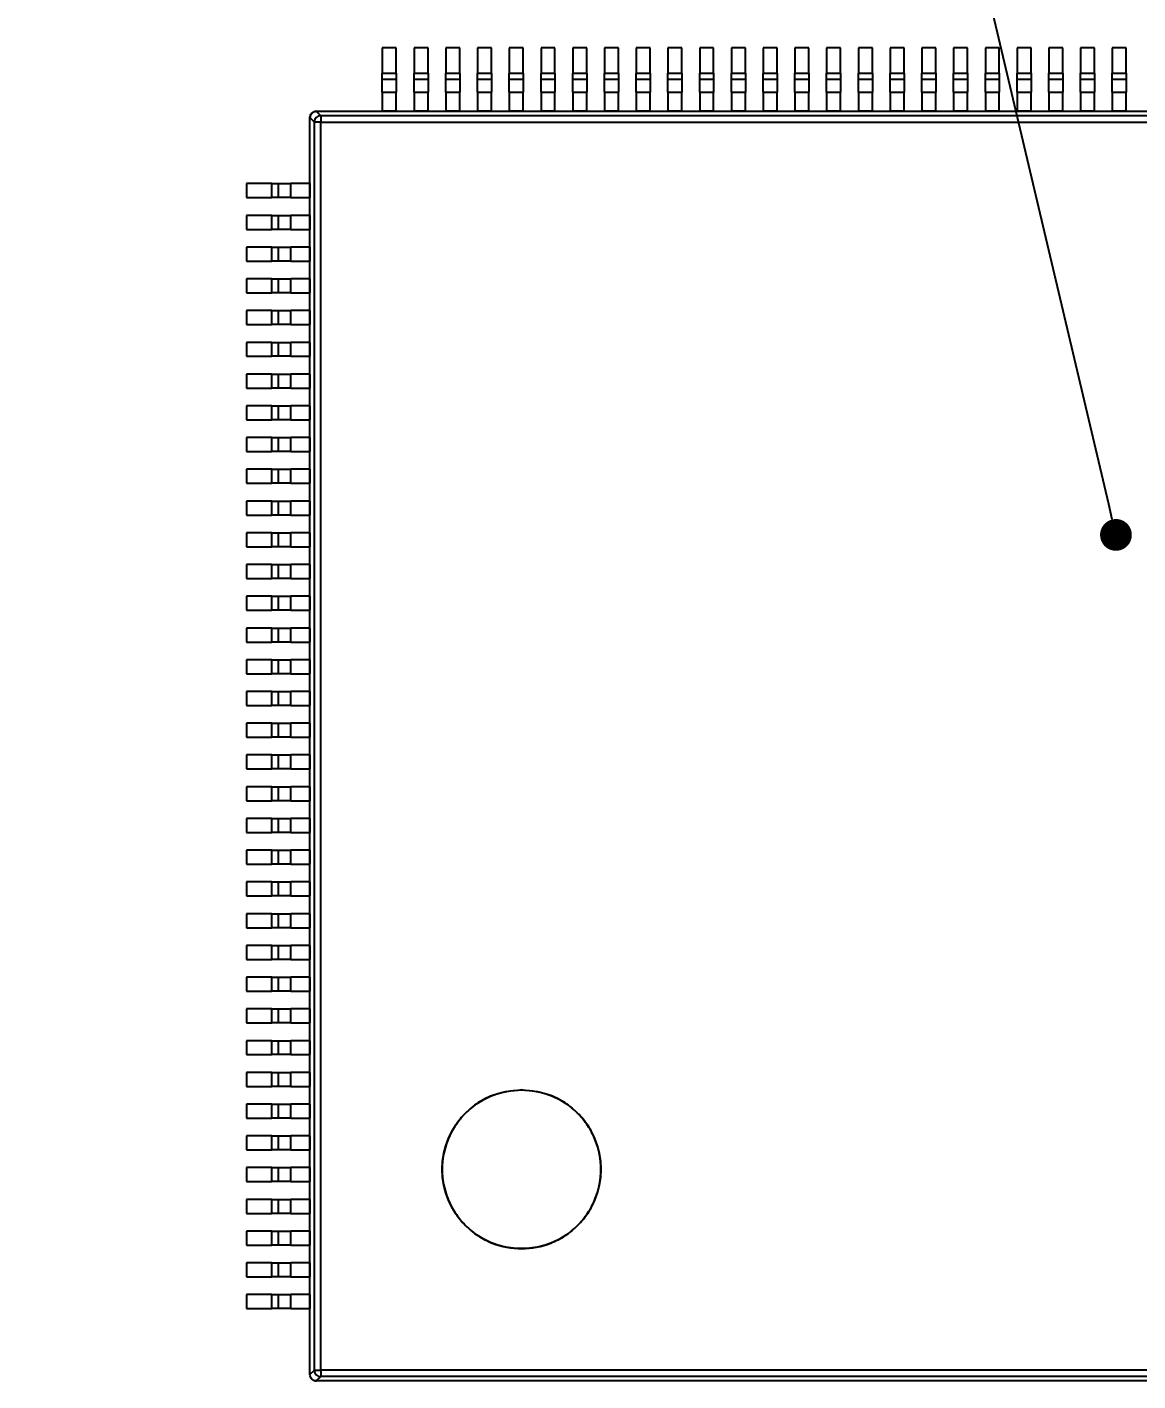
# Model space of a CAD drawing. Header units: millimetres. Extents: x 461 to 1302, y 117 to 711.
# Drawn here: x 648.69 to 683.69, y 532.71 to 575.36 of the extents above; entities that cross this region are included whole.
import ezdxf
from ezdxf import colors
from ezdxf.entities.mleader import LeaderData, LeaderLine
from ezdxf.math import Vec2, Vec3

# ---------------------------------------------------------------- set-up
doc = ezdxf.new("R2010")
doc.units = ezdxf.units.MM
doc.layers.get('0').update_dxf_attribs({"lineweight": 50})
doc.styles.add('GOST-2.304_Type-B_italic', font='')
doc.styles.get('GOST-2.304_Type-B_italic').set_extended_font_data('GOST Common', italic=True)

# ---------------------------------------------------------------- blocks, each defined once
blk = doc.blocks.new('_Dot')
at = {"color": 0, "linetype": 'ByBlock', "lineweight": -2}
blk.add_line((-0.5, 0), (-1, 0), dxfattribs=at)
at = {"color": 0, "linetype": 'ByBlock', "lineweight": 90, "const_width": 0.5}
blk.add_lwpolyline([(-0.25, 0, 1), (0.25, 0, 1)], format="xyb", close=True, dxfattribs=at)

msp = doc.modelspace()

# ---------------------------------------------------------------- linework, layer by layer
at = {"color": 7, "linetype": 'Continuous', "lineweight": 25}
for p, q in [((660.322, 574.709), (659.882, 574.709)), ((659.882, 574.709), (659.882, 573.909)), ((660.322, 573.909), (660.322, 574.709)), ((661.322, 574.709), (660.882, 574.709)), ((660.882, 574.709), (660.882, 573.909)), ((661.322, 573.909), (661.322, 574.709)), ((662.322, 574.709), (661.882, 574.709)), ((661.882, 574.709), (661.882, 573.909)), ((662.322, 573.909), (662.322, 574.709)), ((663.322, 574.709), (662.882, 574.709)), ((662.882, 574.709), (662.882, 573.909)), ((663.322, 573.909), (663.322, 574.709)), ((664.322, 574.709), (663.882, 574.709)), ((663.882, 574.709), (663.882, 573.909)), ((664.322, 573.909), (664.322, 574.709)), ((665.322, 574.709), (664.882, 574.709)), ((664.882, 574.709), (664.882, 573.909)), ((665.322, 573.909), (665.322, 574.709)), ((666.322, 574.709), (665.882, 574.709)), ((665.882, 574.709), (665.882, 573.909)), ((666.322, 573.909), (666.322, 574.709)), ((667.322, 574.709), (666.882, 574.709)), ((666.882, 574.709), (666.882, 573.909)), ((667.322, 573.909), (667.322, 574.709)), ((668.322, 574.709), (667.882, 574.709)), ((667.882, 574.709), (667.882, 573.909)), ((668.322, 573.909), (668.322, 574.709)), ((669.322, 574.709), (668.882, 574.709)), ((668.882, 574.709), (668.882, 573.909)), ((669.322, 573.909), (669.322, 574.709)), ((670.322, 574.709), (669.882, 574.709)), ((669.882, 574.709), (669.882, 573.909)), ((670.322, 573.909), (670.322, 574.709)), ((671.322, 574.709), (670.882, 574.709)), ((670.882, 574.709), (670.882, 573.909)), ((671.322, 573.909), (671.322, 574.709)), ((672.322, 574.709), (671.882, 574.709)), ((671.882, 574.709), (671.882, 573.909)), ((672.322, 573.909), (672.322, 574.709)), ((673.322, 574.709), (672.882, 574.709)), ((672.882, 574.709), (672.882, 573.909)), ((673.322, 573.909), (673.322, 574.709)), ((674.322, 574.709), (673.882, 574.709)), ((673.882, 574.709), (673.882, 573.909)), ((674.322, 573.909), (674.322, 574.709)), ((675.322, 574.709), (674.882, 574.709)), ((674.882, 574.709), (674.882, 573.909)), ((675.322, 573.909), (675.322, 574.709)), ((676.322, 574.709), (675.882, 574.709)), ((675.882, 574.709), (675.882, 573.909)), ((676.322, 573.909), (676.322, 574.709)), ((677.322, 574.709), (676.882, 574.709)), ((676.882, 574.709), (676.882, 573.909)), ((677.322, 573.909), (677.322, 574.709)), ((678.322, 574.709), (677.882, 574.709)), ((677.882, 574.709), (677.882, 573.909)), ((678.322, 573.909), (678.322, 574.709)), ((679.322, 574.709), (678.882, 574.709)), ((678.882, 574.709), (678.882, 573.909)), ((679.322, 573.909), (679.322, 574.709)), ((680.322, 574.709), (679.882, 574.709)), ((679.882, 574.709), (679.882, 573.909)), ((680.322, 573.909), (680.322, 574.709)), ((681.322, 574.709), (680.882, 574.709)), ((680.882, 574.709), (680.882, 573.909)), ((681.322, 573.909), (681.322, 574.709)), ((682.322, 574.709), (681.882, 574.709)), ((681.882, 574.709), (681.882, 573.909)), ((682.322, 573.909), (682.322, 574.709)), ((683.322, 574.709), (682.882, 574.709)), ((682.882, 574.709), (682.882, 573.909)), ((683.322, 573.909), (683.322, 574.709)), ((659.882, 573.909), (660.322, 573.909)), ((659.882, 573.709), (659.882, 573.909)), ((660.322, 573.709), (659.882, 573.709)), ((659.882, 573.309), (659.882, 573.709)), ((660.322, 573.909), (660.322, 573.709)), ((660.322, 573.709), (660.322, 573.309)), ((660.882, 573.909), (661.322, 573.909)), ((660.882, 573.709), (660.882, 573.909)), ((661.322, 573.709), (660.882, 573.709)), ((660.882, 573.309), (660.882, 573.709)), ((661.322, 573.909), (661.322, 573.709)), ((661.322, 573.709), (661.322, 573.309)), ((661.882, 573.909), (662.322, 573.909)), ((661.882, 573.709), (661.882, 573.909)), ((662.322, 573.709), (661.882, 573.709)), ((661.882, 573.309), (661.882, 573.709)), ((662.322, 573.909), (662.322, 573.709)), ((662.322, 573.709), (662.322, 573.309)), ((662.882, 573.909), (663.322, 573.909)), ((662.882, 573.709), (662.882, 573.909)), ((663.322, 573.709), (662.882, 573.709)), ((662.882, 573.309), (662.882, 573.709)), ((663.322, 573.909), (663.322, 573.709)), ((663.322, 573.709), (663.322, 573.309)), ((663.882, 573.909), (664.322, 573.909)), ((663.882, 573.709), (663.882, 573.909)), ((664.322, 573.709), (663.882, 573.709)), ((663.882, 573.309), (663.882, 573.709)), ((664.322, 573.909), (664.322, 573.709)), ((664.322, 573.709), (664.322, 573.309)), ((664.882, 573.909), (665.322, 573.909)), ((664.882, 573.709), (664.882, 573.909)), ((665.322, 573.709), (664.882, 573.709)), ((664.882, 573.309), (664.882, 573.709)), ((665.322, 573.909), (665.322, 573.709)), ((665.322, 573.709), (665.322, 573.309)), ((665.882, 573.909), (666.322, 573.909)), ((665.882, 573.709), (665.882, 573.909)), ((666.322, 573.709), (665.882, 573.709)), ((665.882, 573.309), (665.882, 573.709)), ((666.322, 573.909), (666.322, 573.709)), ((666.322, 573.709), (666.322, 573.309)), ((666.882, 573.909), (667.322, 573.909)), ((666.882, 573.709), (666.882, 573.909)), ((667.322, 573.709), (666.882, 573.709)), ((666.882, 573.309), (666.882, 573.709)), ((667.322, 573.909), (667.322, 573.709)), ((667.322, 573.709), (667.322, 573.309)), ((667.882, 573.909), (668.322, 573.909)), ((667.882, 573.709), (667.882, 573.909)), ((668.322, 573.709), (667.882, 573.709)), ((667.882, 573.309), (667.882, 573.709)), ((668.322, 573.909), (668.322, 573.709)), ((668.322, 573.709), (668.322, 573.309)), ((668.882, 573.909), (669.322, 573.909)), ((668.882, 573.709), (668.882, 573.909)), ((669.322, 573.709), (668.882, 573.709)), ((668.882, 573.309), (668.882, 573.709)), ((669.322, 573.909), (669.322, 573.709)), ((669.322, 573.709), (669.322, 573.309)), ((669.882, 573.909), (670.322, 573.909)), ((669.882, 573.709), (669.882, 573.909)), ((670.322, 573.709), (669.882, 573.709)), ((669.882, 573.309), (669.882, 573.709)), ((670.322, 573.909), (670.322, 573.709)), ((670.322, 573.709), (670.322, 573.309)), ((670.882, 573.909), (671.322, 573.909)), ((670.882, 573.709), (670.882, 573.909)), ((671.322, 573.709), (670.882, 573.709)), ((670.882, 573.309), (670.882, 573.709)), ((671.322, 573.909), (671.322, 573.709)), ((671.322, 573.709), (671.322, 573.309)), ((671.882, 573.909), (672.322, 573.909)), ((671.882, 573.709), (671.882, 573.909)), ((672.322, 573.709), (671.882, 573.709)), ((671.882, 573.309), (671.882, 573.709)), ((672.322, 573.909), (672.322, 573.709)), ((672.322, 573.709), (672.322, 573.309)), ((672.882, 573.909), (673.322, 573.909)), ((672.882, 573.709), (672.882, 573.909)), ((673.322, 573.709), (672.882, 573.709)), ((672.882, 573.309), (672.882, 573.709)), ((673.322, 573.909), (673.322, 573.709)), ((673.322, 573.709), (673.322, 573.309)), ((673.882, 573.909), (674.322, 573.909)), ((673.882, 573.709), (673.882, 573.909)), ((674.322, 573.709), (673.882, 573.709)), ((673.882, 573.309), (673.882, 573.709)), ((674.322, 573.909), (674.322, 573.709)), ((674.322, 573.709), (674.322, 573.309)), ((674.882, 573.909), (675.322, 573.909)), ((674.882, 573.709), (674.882, 573.909)), ((675.322, 573.709), (674.882, 573.709)), ((674.882, 573.309), (674.882, 573.709)), ((675.322, 573.909), (675.322, 573.709)), ((675.322, 573.709), (675.322, 573.309)), ((675.882, 573.909), (676.322, 573.909)), ((675.882, 573.709), (675.882, 573.909)), ((676.322, 573.709), (675.882, 573.709)), ((675.882, 573.309), (675.882, 573.709)), ((676.322, 573.909), (676.322, 573.709)), ((676.322, 573.709), (676.322, 573.309)), ((676.882, 573.909), (677.322, 573.909)), ((676.882, 573.709), (676.882, 573.909)), ((677.322, 573.709), (676.882, 573.709)), ((676.882, 573.309), (676.882, 573.709)), ((677.322, 573.909), (677.322, 573.709)), ((677.322, 573.709), (677.322, 573.309)), ((677.882, 573.909), (678.322, 573.909)), ((677.882, 573.709), (677.882, 573.909)), ((678.322, 573.709), (677.882, 573.709)), ((677.882, 573.309), (677.882, 573.709)), ((678.322, 573.909), (678.322, 573.709)), ((678.322, 573.709), (678.322, 573.309)), ((678.882, 573.909), (679.322, 573.909)), ((678.882, 573.709), (678.882, 573.909)), ((679.322, 573.709), (678.882, 573.709)), ((678.882, 573.309), (678.882, 573.709)), ((679.322, 573.909), (679.322, 573.709)), ((679.322, 573.709), (679.322, 573.309)), ((679.882, 573.909), (680.322, 573.909)), ((679.882, 573.709), (679.882, 573.909)), ((680.322, 573.709), (679.882, 573.709)), ((679.882, 573.309), (679.882, 573.709)), ((680.322, 573.909), (680.322, 573.709)), ((680.322, 573.709), (680.322, 573.309)), ((680.882, 573.909), (681.322, 573.909)), ((680.882, 573.709), (680.882, 573.909)), ((681.322, 573.709), (680.882, 573.709)), ((680.882, 573.309), (680.882, 573.709)), ((681.322, 573.909), (681.322, 573.709)), ((681.322, 573.709), (681.322, 573.309)), ((681.882, 573.909), (682.322, 573.909)), ((681.882, 573.709), (681.882, 573.909)), ((682.322, 573.709), (681.882, 573.709)), ((681.882, 573.309), (681.882, 573.709)), ((682.322, 573.909), (682.322, 573.709)), ((682.322, 573.709), (682.322, 573.309)), ((682.882, 573.909), (683.322, 573.909)), ((682.882, 573.709), (682.882, 573.909)), ((683.322, 573.709), (682.882, 573.709)), ((682.882, 573.309), (682.882, 573.709)), ((683.322, 573.909), (683.322, 573.709)), ((683.322, 573.709), (683.322, 573.309)), ((659.882, 573.309), (660.322, 573.309)), ((659.882, 573.309), (659.882, 572.709)), ((660.322, 572.709), (660.322, 573.309)), ((660.882, 573.309), (661.322, 573.309)), ((660.882, 573.309), (660.882, 572.709)), ((661.322, 572.709), (661.322, 573.309)), ((661.882, 573.309), (662.322, 573.309)), ((661.882, 573.309), (661.882, 572.709)), ((662.322, 572.709), (662.322, 573.309)), ((662.882, 573.309), (663.322, 573.309)), ((662.882, 573.309), (662.882, 572.709)), ((663.322, 572.709), (663.322, 573.309)), ((663.882, 573.309), (664.322, 573.309)), ((663.882, 573.309), (663.882, 572.709)), ((664.322, 572.709), (664.322, 573.309)), ((664.882, 573.309), (665.322, 573.309)), ((664.882, 573.309), (664.882, 572.709)), ((665.322, 572.709), (665.322, 573.309)), ((665.882, 573.309), (666.322, 573.309)), ((665.882, 573.309), (665.882, 572.709)), ((666.322, 572.709), (666.322, 573.309)), ((666.882, 573.309), (667.322, 573.309)), ((666.882, 573.309), (666.882, 572.709)), ((667.322, 572.709), (667.322, 573.309)), ((667.882, 573.309), (668.322, 573.309)), ((667.882, 573.309), (667.882, 572.709)), ((668.322, 572.709), (668.322, 573.309)), ((668.882, 573.309), (669.322, 573.309)), ((668.882, 573.309), (668.882, 572.709)), ((669.322, 572.709), (669.322, 573.309)), ((669.882, 573.309), (670.322, 573.309)), ((669.882, 573.309), (669.882, 572.709)), ((670.322, 572.709), (670.322, 573.309)), ((670.882, 573.309), (671.322, 573.309)), ((670.882, 573.309), (670.882, 572.709)), ((671.322, 572.709), (671.322, 573.309)), ((671.882, 573.309), (672.322, 573.309)), ((671.882, 573.309), (671.882, 572.709)), ((672.322, 572.709), (672.322, 573.309)), ((672.882, 573.309), (673.322, 573.309)), ((672.882, 573.309), (672.882, 572.709)), ((673.322, 572.709), (673.322, 573.309)), ((673.882, 573.309), (674.322, 573.309)), ((673.882, 573.309), (673.882, 572.709)), ((674.322, 572.709), (674.322, 573.309)), ((674.882, 573.309), (675.322, 573.309)), ((674.882, 573.309), (674.882, 572.709)), ((675.322, 572.709), (675.322, 573.309)), ((675.882, 573.309), (676.322, 573.309)), ((675.882, 573.309), (675.882, 572.709)), ((676.322, 572.709), (676.322, 573.309)), ((676.882, 573.309), (677.322, 573.309)), ((676.882, 573.309), (676.882, 572.709)), ((677.322, 572.709), (677.322, 573.309)), ((677.882, 573.309), (678.322, 573.309)), ((677.882, 573.309), (677.882, 572.709)), ((678.322, 572.709), (678.322, 573.309)), ((678.882, 573.309), (679.322, 573.309)), ((678.882, 573.309), (678.882, 572.709)), ((679.322, 572.709), (679.322, 573.309)), ((679.882, 573.309), (680.322, 573.309)), ((679.882, 573.309), (679.882, 572.709)), ((680.322, 572.709), (680.322, 573.309)), ((680.882, 573.309), (681.322, 573.309)), ((680.882, 573.309), (680.882, 572.709)), ((681.322, 572.709), (681.322, 573.309)), ((681.882, 573.309), (682.322, 573.309)), ((681.882, 573.309), (681.882, 572.709)), ((682.322, 572.709), (682.322, 573.309)), ((682.882, 573.309), (683.322, 573.309)), ((682.882, 573.309), (682.882, 572.709)), ((683.322, 572.709), (683.322, 573.309)), ((657.609, 572.562), (657.602, 572.507)), ((657.603, 572.509), (657.602, 572.509)), ((657.602, 570.429), (657.602, 572.509)), ((657.741, 572.371), (657.603, 572.509)), ((657.603, 532.909), (657.603, 572.509)), ((657.802, 572.709), (657.802, 572.708)), ((657.802, 572.709), (659.882, 572.709)), ((657.94, 572.57), (657.802, 572.708)), ((657.802, 572.708), (697.402, 572.708)), ((657.94, 572.57), (657.94, 572.371)), ((697.264, 572.57), (657.94, 572.57)), ((660.322, 572.709), (659.882, 572.709)), ((660.322, 572.709), (660.882, 572.709)), ((661.322, 572.709), (660.882, 572.709)), ((661.322, 572.709), (661.882, 572.709)), ((662.322, 572.709), (661.882, 572.709)), ((662.322, 572.709), (662.882, 572.709)), ((663.322, 572.709), (662.882, 572.709)), ((663.322, 572.709), (663.882, 572.709)), ((664.322, 572.709), (663.882, 572.709)), ((664.322, 572.709), (664.882, 572.709)), ((665.322, 572.709), (664.882, 572.709)), ((665.322, 572.709), (665.882, 572.709)), ((666.322, 572.709), (665.882, 572.709)), ((666.322, 572.709), (666.882, 572.709)), ((667.322, 572.709), (666.882, 572.709)), ((667.322, 572.709), (667.882, 572.709)), ((668.322, 572.709), (667.882, 572.709)), ((668.322, 572.709), (668.882, 572.709)), ((669.322, 572.709), (668.882, 572.709)), ((669.322, 572.709), (669.882, 572.709)), ((670.322, 572.709), (669.882, 572.709)), ((670.322, 572.709), (670.882, 572.709)), ((671.322, 572.709), (670.882, 572.709)), ((671.322, 572.709), (671.882, 572.709)), ((672.322, 572.709), (671.882, 572.709)), ((672.322, 572.709), (672.882, 572.709)), ((673.322, 572.709), (672.882, 572.709)), ((673.322, 572.709), (673.882, 572.709)), ((674.322, 572.709), (673.882, 572.709)), ((674.322, 572.709), (674.882, 572.709)), ((675.322, 572.709), (674.882, 572.709)), ((675.322, 572.709), (675.882, 572.709)), ((676.322, 572.709), (675.882, 572.709)), ((676.322, 572.709), (676.882, 572.709)), ((677.322, 572.709), (676.882, 572.709)), ((677.322, 572.709), (677.882, 572.709)), ((678.322, 572.709), (677.882, 572.709)), ((678.322, 572.709), (678.882, 572.709)), ((679.322, 572.709), (678.882, 572.709)), ((679.322, 572.709), (679.882, 572.709)), ((680.322, 572.709), (679.882, 572.709)), ((680.322, 572.709), (680.882, 572.709)), ((681.322, 572.709), (680.882, 572.709)), ((681.322, 572.709), (681.882, 572.709)), ((682.322, 572.709), (681.882, 572.709)), ((682.322, 572.709), (682.882, 572.709)), ((683.322, 572.709), (682.882, 572.709)), ((683.322, 572.709), (683.882, 572.709)), ((657.741, 533.047), (657.741, 572.371)), ((657.94, 572.371), (657.741, 572.371)), ((657.94, 533.047), (657.94, 572.371)), ((657.94, 572.371), (697.264, 572.371)), ((655.602, 570.429), (655.602, 569.989)), ((656.402, 570.429), (655.602, 570.429)), ((656.402, 569.989), (656.402, 570.429)), ((656.402, 570.429), (656.602, 570.429)), ((656.602, 570.429), (656.602, 569.989)), ((656.602, 570.429), (657.002, 570.429)), ((657.002, 569.989), (657.002, 570.429)), ((657.602, 570.429), (657.002, 570.429)), ((657.602, 570.429), (657.602, 569.989)), ((655.602, 569.989), (656.402, 569.989)), ((656.602, 569.989), (656.402, 569.989)), ((657.002, 569.989), (656.602, 569.989)), ((657.002, 569.989), (657.602, 569.989)), ((657.602, 569.429), (657.602, 569.989)), ((655.602, 569.429), (655.602, 568.989)), ((656.402, 569.429), (655.602, 569.429)), ((656.402, 568.989), (656.402, 569.429)), ((656.402, 569.429), (656.602, 569.429)), ((656.602, 569.429), (656.602, 568.989)), ((656.602, 569.429), (657.002, 569.429)), ((657.002, 568.989), (657.002, 569.429)), ((657.602, 569.429), (657.002, 569.429)), ((657.602, 569.429), (657.602, 568.989)), ((655.602, 568.989), (656.402, 568.989)), ((656.602, 568.989), (656.402, 568.989)), ((657.002, 568.989), (656.602, 568.989)), ((657.002, 568.989), (657.602, 568.989)), ((657.602, 568.429), (657.602, 568.989)), ((655.602, 568.429), (655.602, 567.989)), ((656.402, 568.429), (655.602, 568.429)), ((656.402, 567.989), (656.402, 568.429)), ((656.402, 568.429), (656.602, 568.429)), ((656.602, 568.429), (656.602, 567.989)), ((656.602, 568.429), (657.002, 568.429)), ((657.002, 567.989), (657.002, 568.429)), ((657.602, 568.429), (657.002, 568.429)), ((657.602, 568.429), (657.602, 567.989)), ((655.602, 567.989), (656.402, 567.989)), ((656.602, 567.989), (656.402, 567.989)), ((657.002, 567.989), (656.602, 567.989)), ((657.002, 567.989), (657.602, 567.989)), ((657.602, 567.429), (657.602, 567.989)), ((655.602, 567.429), (655.602, 566.989)), ((656.402, 567.429), (655.602, 567.429)), ((656.402, 566.989), (656.402, 567.429)), ((656.402, 567.429), (656.602, 567.429)), ((656.602, 567.429), (656.602, 566.989)), ((656.602, 567.429), (657.002, 567.429)), ((657.002, 566.989), (657.002, 567.429)), ((657.602, 567.429), (657.002, 567.429)), ((657.602, 567.429), (657.602, 566.989)), ((655.602, 566.989), (656.402, 566.989)), ((656.602, 566.989), (656.402, 566.989)), ((657.002, 566.989), (656.602, 566.989)), ((657.002, 566.989), (657.602, 566.989)), ((657.602, 566.429), (657.602, 566.989)), ((655.602, 566.429), (655.602, 565.989)), ((656.402, 566.429), (655.602, 566.429)), ((656.402, 565.989), (656.402, 566.429)), ((656.402, 566.429), (656.602, 566.429)), ((656.602, 566.429), (656.602, 565.989)), ((656.602, 566.429), (657.002, 566.429)), ((657.002, 565.989), (657.002, 566.429)), ((657.602, 566.429), (657.002, 566.429)), ((657.602, 566.429), (657.602, 565.989)), ((655.602, 565.989), (656.402, 565.989)), ((656.602, 565.989), (656.402, 565.989)), ((657.002, 565.989), (656.602, 565.989)), ((657.002, 565.989), (657.602, 565.989)), ((657.602, 565.429), (657.602, 565.989)), ((655.602, 565.429), (655.602, 564.989)), ((656.402, 565.429), (655.602, 565.429)), ((656.402, 564.989), (656.402, 565.429)), ((656.402, 565.429), (656.602, 565.429)), ((656.602, 565.429), (656.602, 564.989)), ((656.602, 565.429), (657.002, 565.429)), ((657.002, 564.989), (657.002, 565.429)), ((657.602, 565.429), (657.002, 565.429)), ((657.602, 565.429), (657.602, 564.989)), ((655.602, 564.989), (656.402, 564.989)), ((656.602, 564.989), (656.402, 564.989)), ((657.002, 564.989), (656.602, 564.989)), ((657.002, 564.989), (657.602, 564.989)), ((657.602, 564.429), (657.602, 564.989)), ((655.602, 564.429), (655.602, 563.989)), ((656.402, 564.429), (655.602, 564.429)), ((656.402, 563.989), (656.402, 564.429)), ((656.402, 564.429), (656.602, 564.429)), ((656.602, 564.429), (656.602, 563.989)), ((656.602, 564.429), (657.002, 564.429)), ((657.002, 563.989), (657.002, 564.429)), ((657.602, 564.429), (657.002, 564.429)), ((657.602, 564.429), (657.602, 563.989)), ((655.602, 563.989), (656.402, 563.989)), ((656.602, 563.989), (656.402, 563.989)), ((657.002, 563.989), (656.602, 563.989)), ((657.002, 563.989), (657.602, 563.989)), ((657.602, 563.429), (657.602, 563.989)), ((655.602, 563.429), (655.602, 562.989)), ((656.402, 563.429), (655.602, 563.429)), ((656.402, 562.989), (656.402, 563.429)), ((656.402, 563.429), (656.602, 563.429)), ((656.602, 563.429), (656.602, 562.989)), ((656.602, 563.429), (657.002, 563.429)), ((657.002, 562.989), (657.002, 563.429)), ((657.602, 563.429), (657.002, 563.429)), ((657.602, 563.429), (657.602, 562.989)), ((655.602, 562.989), (656.402, 562.989)), ((656.602, 562.989), (656.402, 562.989)), ((657.002, 562.989), (656.602, 562.989)), ((657.002, 562.989), (657.602, 562.989)), ((657.602, 562.429), (657.602, 562.989)), ((655.602, 562.429), (655.602, 561.989)), ((656.402, 562.429), (655.602, 562.429)), ((656.402, 561.989), (656.402, 562.429)), ((656.402, 562.429), (656.602, 562.429)), ((656.602, 562.429), (656.602, 561.989)), ((656.602, 562.429), (657.002, 562.429)), ((657.002, 561.989), (657.002, 562.429)), ((657.602, 562.429), (657.002, 562.429)), ((657.602, 562.429), (657.602, 561.989)), ((655.602, 561.989), (656.402, 561.989)), ((656.602, 561.989), (656.402, 561.989)), ((657.002, 561.989), (656.602, 561.989)), ((657.002, 561.989), (657.602, 561.989)), ((657.602, 561.429), (657.602, 561.989)), ((655.602, 561.429), (655.602, 560.989)), ((656.402, 561.429), (655.602, 561.429)), ((656.402, 560.989), (656.402, 561.429)), ((656.402, 561.429), (656.602, 561.429)), ((656.602, 561.429), (656.602, 560.989)), ((656.602, 561.429), (657.002, 561.429)), ((657.002, 560.989), (657.002, 561.429)), ((657.602, 561.429), (657.002, 561.429)), ((657.602, 561.429), (657.602, 560.989)), ((655.602, 560.989), (656.402, 560.989)), ((656.602, 560.989), (656.402, 560.989)), ((657.002, 560.989), (656.602, 560.989)), ((657.002, 560.989), (657.602, 560.989)), ((657.602, 560.429), (657.602, 560.989)), ((655.602, 560.429), (655.602, 559.989)), ((656.402, 560.429), (655.602, 560.429)), ((656.402, 559.989), (656.402, 560.429)), ((656.402, 560.429), (656.602, 560.429)), ((656.602, 560.429), (656.602, 559.989)), ((656.602, 560.429), (657.002, 560.429)), ((657.002, 559.989), (657.002, 560.429)), ((657.602, 560.429), (657.002, 560.429)), ((657.602, 560.429), (657.602, 559.989)), ((655.602, 559.989), (656.402, 559.989)), ((656.602, 559.989), (656.402, 559.989)), ((657.002, 559.989), (656.602, 559.989)), ((657.002, 559.989), (657.602, 559.989)), ((657.602, 559.429), (657.602, 559.989)), ((655.602, 559.429), (655.602, 558.989)), ((656.402, 559.429), (655.602, 559.429)), ((656.402, 558.989), (656.402, 559.429)), ((656.402, 559.429), (656.602, 559.429)), ((656.602, 559.429), (656.602, 558.989)), ((656.602, 559.429), (657.002, 559.429)), ((657.002, 558.989), (657.002, 559.429)), ((657.602, 559.429), (657.002, 559.429)), ((657.602, 559.429), (657.602, 558.989)), ((655.602, 558.989), (656.402, 558.989)), ((656.602, 558.989), (656.402, 558.989)), ((657.002, 558.989), (656.602, 558.989)), ((657.002, 558.989), (657.602, 558.989)), ((657.602, 558.429), (657.602, 558.989)), ((655.602, 558.429), (655.602, 557.989)), ((656.402, 558.429), (655.602, 558.429)), ((656.402, 557.989), (656.402, 558.429)), ((656.402, 558.429), (656.602, 558.429)), ((656.602, 558.429), (656.602, 557.989)), ((656.602, 558.429), (657.002, 558.429)), ((657.002, 557.989), (657.002, 558.429)), ((657.602, 558.429), (657.002, 558.429)), ((657.602, 558.429), (657.602, 557.989)), ((655.602, 557.989), (656.402, 557.989)), ((656.602, 557.989), (656.402, 557.989)), ((657.002, 557.989), (656.602, 557.989)), ((657.002, 557.989), (657.602, 557.989)), ((657.602, 557.429), (657.602, 557.989)), ((655.602, 557.429), (655.602, 556.989)), ((656.402, 557.429), (655.602, 557.429)), ((656.402, 556.989), (656.402, 557.429)), ((656.402, 557.429), (656.602, 557.429)), ((656.602, 557.429), (656.602, 556.989)), ((656.602, 557.429), (657.002, 557.429)), ((657.002, 556.989), (657.002, 557.429)), ((657.602, 557.429), (657.002, 557.429)), ((657.602, 557.429), (657.602, 556.989)), ((655.602, 556.989), (656.402, 556.989)), ((656.602, 556.989), (656.402, 556.989)), ((657.002, 556.989), (656.602, 556.989)), ((657.002, 556.989), (657.602, 556.989)), ((657.602, 556.429), (657.602, 556.989)), ((655.602, 556.429), (655.602, 555.989)), ((656.402, 556.429), (655.602, 556.429)), ((656.402, 555.989), (656.402, 556.429)), ((656.402, 556.429), (656.602, 556.429)), ((656.602, 556.429), (656.602, 555.989)), ((656.602, 556.429), (657.002, 556.429)), ((657.002, 555.989), (657.002, 556.429)), ((657.602, 556.429), (657.002, 556.429)), ((657.602, 556.429), (657.602, 555.989)), ((655.602, 555.989), (656.402, 555.989)), ((656.602, 555.989), (656.402, 555.989)), ((657.002, 555.989), (656.602, 555.989)), ((657.002, 555.989), (657.602, 555.989)), ((657.602, 555.429), (657.602, 555.989)), ((655.602, 555.429), (655.602, 554.989)), ((656.402, 555.429), (655.602, 555.429)), ((656.402, 554.989), (656.402, 555.429)), ((656.402, 555.429), (656.602, 555.429)), ((656.602, 555.429), (656.602, 554.989)), ((656.602, 555.429), (657.002, 555.429)), ((657.002, 554.989), (657.002, 555.429)), ((657.602, 555.429), (657.002, 555.429)), ((657.602, 555.429), (657.602, 554.989)), ((655.602, 554.989), (656.402, 554.989)), ((656.602, 554.989), (656.402, 554.989)), ((657.002, 554.989), (656.602, 554.989)), ((657.002, 554.989), (657.602, 554.989)), ((657.602, 554.429), (657.602, 554.989)), ((655.602, 554.429), (655.602, 553.989)), ((656.402, 554.429), (655.602, 554.429)), ((656.402, 553.989), (656.402, 554.429)), ((656.402, 554.429), (656.602, 554.429)), ((656.602, 554.429), (656.602, 553.989)), ((656.602, 554.429), (657.002, 554.429)), ((657.002, 553.989), (657.002, 554.429)), ((657.602, 554.429), (657.002, 554.429)), ((657.602, 554.429), (657.602, 553.989)), ((655.602, 553.989), (656.402, 553.989)), ((656.602, 553.989), (656.402, 553.989)), ((657.002, 553.989), (656.602, 553.989)), ((657.002, 553.989), (657.602, 553.989)), ((657.602, 553.429), (657.602, 553.989)), ((655.602, 553.429), (655.602, 552.989)), ((656.402, 553.429), (655.602, 553.429)), ((656.402, 552.989), (656.402, 553.429)), ((656.402, 553.429), (656.602, 553.429)), ((656.602, 553.429), (656.602, 552.989)), ((656.602, 553.429), (657.002, 553.429)), ((657.002, 552.989), (657.002, 553.429)), ((657.602, 553.429), (657.002, 553.429)), ((657.602, 553.429), (657.602, 552.989)), ((655.602, 552.989), (656.402, 552.989)), ((656.602, 552.989), (656.402, 552.989)), ((657.002, 552.989), (656.602, 552.989)), ((657.002, 552.989), (657.602, 552.989)), ((657.602, 552.429), (657.602, 552.989)), ((655.602, 552.429), (655.602, 551.989)), ((656.402, 552.429), (655.602, 552.429)), ((656.402, 551.989), (656.402, 552.429)), ((656.402, 552.429), (656.602, 552.429)), ((656.602, 552.429), (656.602, 551.989)), ((656.602, 552.429), (657.002, 552.429)), ((657.002, 551.989), (657.002, 552.429)), ((657.602, 552.429), (657.002, 552.429)), ((657.602, 552.429), (657.602, 551.989)), ((655.602, 551.989), (656.402, 551.989)), ((656.602, 551.989), (656.402, 551.989)), ((657.002, 551.989), (656.602, 551.989)), ((657.002, 551.989), (657.602, 551.989)), ((657.602, 551.429), (657.602, 551.989)), ((655.602, 551.429), (655.602, 550.989)), ((656.402, 551.429), (655.602, 551.429)), ((656.402, 550.989), (656.402, 551.429)), ((656.402, 551.429), (656.602, 551.429)), ((656.602, 551.429), (656.602, 550.989)), ((656.602, 551.429), (657.002, 551.429)), ((657.002, 550.989), (657.002, 551.429)), ((657.602, 551.429), (657.002, 551.429)), ((657.602, 551.429), (657.602, 550.989)), ((655.602, 550.989), (656.402, 550.989)), ((656.602, 550.989), (656.402, 550.989)), ((657.002, 550.989), (656.602, 550.989)), ((657.002, 550.989), (657.602, 550.989)), ((657.602, 550.429), (657.602, 550.989)), ((655.602, 550.429), (655.602, 549.989)), ((656.402, 550.429), (655.602, 550.429)), ((656.402, 549.989), (656.402, 550.429)), ((656.402, 550.429), (656.602, 550.429)), ((656.602, 550.429), (656.602, 549.989)), ((656.602, 550.429), (657.002, 550.429)), ((657.002, 549.989), (657.002, 550.429)), ((657.602, 550.429), (657.002, 550.429)), ((657.602, 550.429), (657.602, 549.989)), ((655.602, 549.989), (656.402, 549.989)), ((656.602, 549.989), (656.402, 549.989)), ((657.002, 549.989), (656.602, 549.989)), ((657.002, 549.989), (657.602, 549.989)), ((657.602, 549.429), (657.602, 549.989)), ((655.602, 549.429), (655.602, 548.989)), ((656.402, 549.429), (655.602, 549.429)), ((656.402, 548.989), (656.402, 549.429)), ((656.402, 549.429), (656.602, 549.429)), ((656.602, 549.429), (656.602, 548.989)), ((656.602, 549.429), (657.002, 549.429)), ((657.002, 548.989), (657.002, 549.429)), ((657.602, 549.429), (657.002, 549.429)), ((657.602, 549.429), (657.602, 548.989)), ((655.602, 548.989), (656.402, 548.989)), ((656.602, 548.989), (656.402, 548.989)), ((657.002, 548.989), (656.602, 548.989)), ((657.002, 548.989), (657.602, 548.989)), ((657.602, 548.429), (657.602, 548.989)), ((655.602, 548.429), (655.602, 547.989)), ((656.402, 548.429), (655.602, 548.429)), ((656.402, 547.989), (656.402, 548.429)), ((656.402, 548.429), (656.602, 548.429)), ((656.602, 548.429), (656.602, 547.989)), ((656.602, 548.429), (657.002, 548.429)), ((657.002, 547.989), (657.002, 548.429)), ((657.602, 548.429), (657.002, 548.429)), ((657.602, 548.429), (657.602, 547.989)), ((655.602, 547.989), (656.402, 547.989)), ((656.602, 547.989), (656.402, 547.989)), ((657.002, 547.989), (656.602, 547.989)), ((657.002, 547.989), (657.602, 547.989)), ((657.602, 547.429), (657.602, 547.989)), ((655.602, 547.429), (655.602, 546.989)), ((656.402, 547.429), (655.602, 547.429)), ((656.402, 546.989), (656.402, 547.429)), ((656.402, 547.429), (656.602, 547.429)), ((656.602, 547.429), (656.602, 546.989)), ((656.602, 547.429), (657.002, 547.429)), ((657.002, 546.989), (657.002, 547.429)), ((657.602, 547.429), (657.002, 547.429)), ((657.602, 547.429), (657.602, 546.989)), ((655.602, 546.989), (656.402, 546.989)), ((656.602, 546.989), (656.402, 546.989)), ((657.002, 546.989), (656.602, 546.989)), ((657.002, 546.989), (657.602, 546.989)), ((657.602, 546.429), (657.602, 546.989)), ((655.602, 546.429), (655.602, 545.989)), ((656.402, 546.429), (655.602, 546.429)), ((656.402, 545.989), (656.402, 546.429)), ((656.402, 546.429), (656.602, 546.429)), ((656.602, 546.429), (656.602, 545.989)), ((656.602, 546.429), (657.002, 546.429)), ((657.002, 545.989), (657.002, 546.429)), ((657.602, 546.429), (657.002, 546.429)), ((657.602, 546.429), (657.602, 545.989)), ((655.602, 545.989), (656.402, 545.989)), ((656.602, 545.989), (656.402, 545.989)), ((657.002, 545.989), (656.602, 545.989)), ((657.002, 545.989), (657.602, 545.989)), ((657.602, 545.429), (657.602, 545.989)), ((655.602, 545.429), (655.602, 544.989)), ((656.402, 545.429), (655.602, 545.429)), ((656.402, 544.989), (656.402, 545.429)), ((656.402, 545.429), (656.602, 545.429)), ((656.602, 545.429), (656.602, 544.989)), ((656.602, 545.429), (657.002, 545.429)), ((657.002, 544.989), (657.002, 545.429)), ((657.602, 545.429), (657.002, 545.429)), ((657.602, 545.429), (657.602, 544.989)), ((655.602, 544.989), (656.402, 544.989)), ((656.602, 544.989), (656.402, 544.989)), ((657.002, 544.989), (656.602, 544.989)), ((657.002, 544.989), (657.602, 544.989)), ((657.602, 544.429), (657.602, 544.989)), ((655.602, 544.429), (655.602, 543.989)), ((656.402, 544.429), (655.602, 544.429)), ((656.402, 543.989), (656.402, 544.429)), ((656.402, 544.429), (656.602, 544.429)), ((656.602, 544.429), (656.602, 543.989)), ((656.602, 544.429), (657.002, 544.429)), ((657.002, 543.989), (657.002, 544.429)), ((657.602, 544.429), (657.002, 544.429)), ((657.602, 544.429), (657.602, 543.989)), ((655.602, 543.989), (656.402, 543.989)), ((656.602, 543.989), (656.402, 543.989)), ((657.002, 543.989), (656.602, 543.989)), ((657.002, 543.989), (657.602, 543.989)), ((657.602, 543.429), (657.602, 543.989)), ((655.602, 543.429), (655.602, 542.989)), ((656.402, 543.429), (655.602, 543.429)), ((656.402, 542.989), (656.402, 543.429)), ((656.402, 543.429), (656.602, 543.429)), ((656.602, 543.429), (656.602, 542.989)), ((656.602, 543.429), (657.002, 543.429)), ((657.002, 542.989), (657.002, 543.429)), ((657.602, 543.429), (657.002, 543.429)), ((657.602, 543.429), (657.602, 542.989)), ((655.602, 542.989), (656.402, 542.989)), ((656.602, 542.989), (656.402, 542.989)), ((657.002, 542.989), (656.602, 542.989)), ((657.002, 542.989), (657.602, 542.989)), ((657.602, 542.429), (657.602, 542.989)), ((655.602, 542.429), (655.602, 541.989)), ((656.402, 542.429), (655.602, 542.429)), ((656.402, 541.989), (656.402, 542.429)), ((656.402, 542.429), (656.602, 542.429)), ((656.602, 542.429), (656.602, 541.989)), ((656.602, 542.429), (657.002, 542.429)), ((657.002, 541.989), (657.002, 542.429)), ((657.602, 542.429), (657.002, 542.429)), ((657.602, 542.429), (657.602, 541.989)), ((655.602, 541.989), (656.402, 541.989)), ((656.602, 541.989), (656.402, 541.989)), ((657.002, 541.989), (656.602, 541.989)), ((657.002, 541.989), (657.602, 541.989)), ((657.602, 541.429), (657.602, 541.989)), ((655.602, 541.429), (655.602, 540.989)), ((656.402, 541.429), (655.602, 541.429)), ((656.402, 540.989), (656.402, 541.429)), ((656.402, 541.429), (656.602, 541.429)), ((656.602, 541.429), (656.602, 540.989)), ((656.602, 541.429), (657.002, 541.429)), ((657.002, 540.989), (657.002, 541.429)), ((657.602, 541.429), (657.002, 541.429)), ((657.602, 541.429), (657.602, 540.989)), ((655.602, 540.989), (656.402, 540.989)), ((656.602, 540.989), (656.402, 540.989)), ((657.002, 540.989), (656.602, 540.989)), ((657.002, 540.989), (657.602, 540.989)), ((657.602, 540.429), (657.602, 540.989)), ((655.602, 540.429), (655.602, 539.989)), ((656.402, 540.429), (655.602, 540.429)), ((656.402, 539.989), (656.402, 540.429)), ((656.402, 540.429), (656.602, 540.429)), ((656.602, 540.429), (656.602, 539.989)), ((656.602, 540.429), (657.002, 540.429)), ((657.002, 539.989), (657.002, 540.429)), ((657.602, 540.429), (657.002, 540.429)), ((657.602, 540.429), (657.602, 539.989)), ((655.602, 539.989), (656.402, 539.989)), ((656.602, 539.989), (656.402, 539.989)), ((657.002, 539.989), (656.602, 539.989)), ((657.002, 539.989), (657.602, 539.989)), ((657.602, 539.429), (657.602, 539.989)), ((655.602, 539.429), (655.602, 538.989)), ((656.402, 539.429), (655.602, 539.429)), ((656.402, 538.989), (656.402, 539.429)), ((656.402, 539.429), (656.602, 539.429)), ((656.602, 539.429), (656.602, 538.989)), ((656.602, 539.429), (657.002, 539.429)), ((657.002, 538.989), (657.002, 539.429)), ((657.602, 539.429), (657.002, 539.429)), ((657.602, 539.429), (657.602, 538.989)), ((655.602, 538.989), (656.402, 538.989)), ((656.602, 538.989), (656.402, 538.989)), ((657.002, 538.989), (656.602, 538.989)), ((657.002, 538.989), (657.602, 538.989)), ((657.602, 538.429), (657.602, 538.989)), ((655.602, 538.429), (655.602, 537.989)), ((656.402, 538.429), (655.602, 538.429)), ((656.402, 537.989), (656.402, 538.429)), ((656.402, 538.429), (656.602, 538.429)), ((656.602, 538.429), (656.602, 537.989)), ((656.602, 538.429), (657.002, 538.429)), ((657.002, 537.989), (657.002, 538.429)), ((657.602, 538.429), (657.002, 538.429)), ((657.602, 538.429), (657.602, 537.989)), ((655.602, 537.989), (656.402, 537.989)), ((656.602, 537.989), (656.402, 537.989)), ((657.002, 537.989), (656.602, 537.989)), ((657.002, 537.989), (657.602, 537.989)), ((657.602, 537.429), (657.602, 537.989)), ((655.602, 537.429), (655.602, 536.989)), ((656.402, 537.429), (655.602, 537.429)), ((656.402, 536.989), (656.402, 537.429)), ((656.402, 537.429), (656.602, 537.429)), ((656.602, 537.429), (656.602, 536.989)), ((656.602, 537.429), (657.002, 537.429)), ((657.002, 536.989), (657.002, 537.429)), ((657.602, 537.429), (657.002, 537.429)), ((657.602, 537.429), (657.602, 536.989)), ((655.602, 536.989), (656.402, 536.989)), ((656.602, 536.989), (656.402, 536.989)), ((657.002, 536.989), (656.602, 536.989)), ((657.002, 536.989), (657.602, 536.989)), ((657.602, 536.429), (657.602, 536.989)), ((655.602, 536.429), (655.602, 535.989)), ((656.402, 536.429), (655.602, 536.429)), ((656.402, 535.989), (656.402, 536.429)), ((656.402, 536.429), (656.602, 536.429)), ((656.602, 536.429), (656.602, 535.989)), ((656.602, 536.429), (657.002, 536.429)), ((657.002, 535.989), (657.002, 536.429)), ((657.602, 536.429), (657.002, 536.429)), ((657.602, 536.429), (657.602, 535.989)), ((655.602, 535.989), (656.402, 535.989)), ((656.602, 535.989), (656.402, 535.989)), ((657.002, 535.989), (656.602, 535.989)), ((657.002, 535.989), (657.602, 535.989)), ((657.602, 535.429), (657.602, 535.989)), ((655.602, 535.429), (655.602, 534.989)), ((656.402, 535.429), (655.602, 535.429)), ((656.402, 534.989), (656.402, 535.429)), ((656.402, 535.429), (656.602, 535.429)), ((656.602, 535.429), (656.602, 534.989)), ((656.602, 535.429), (657.002, 535.429)), ((657.002, 534.989), (657.002, 535.429)), ((657.602, 535.429), (657.002, 535.429)), ((657.602, 535.429), (657.602, 534.989)), ((655.602, 534.989), (656.402, 534.989)), ((656.602, 534.989), (656.402, 534.989)), ((657.002, 534.989), (656.602, 534.989)), ((657.002, 534.989), (657.602, 534.989)), ((657.602, 532.909), (657.602, 534.989)), ((657.602, 532.909), (657.603, 532.909)), ((657.603, 532.909), (657.741, 533.047)), ((657.741, 533.047), (657.94, 533.047)), ((657.94, 532.848), (657.802, 532.71)), ((697.264, 533.047), (657.94, 533.047)), ((657.94, 533.047), (657.94, 532.848)), ((697.264, 532.848), (657.94, 532.848)), ((657.749, 532.716), (657.805, 532.709)), ((697.402, 532.71), (657.802, 532.71)), ((657.802, 532.71), (657.802, 532.709))]:
    msp.add_line(p, q, dxfattribs=at)
msp.add_circle((664.269, 539.376), 2.5, dxfattribs=at)
for centre, start, end in [((657.942, 572.369), 90.7373, 179.2627), ((657.942, 533.049), 180.7373, 269.2627)]:
    msp.add_arc(centre, 0.202, start, end, dxfattribs=at)
for points, knots in [([(657.602, 572.509), (657.605, 572.535), (657.611, 572.588), (657.657, 572.654), (657.723, 572.7), (657.776, 572.706), (657.802, 572.709)], [0, 0, 0, 0, 0.249988, 0.5, 0.750012, 1, 1, 1, 1]), ([(657.802, 572.708), (657.776, 572.705), (657.724, 572.698), (657.659, 572.652), (657.613, 572.587), (657.606, 572.535), (657.603, 572.509)], [0, 0, 0, 0, 0.250006, 0.5, 0.749994, 1, 1, 1, 1]), ([(657.603, 572.509), (657.606, 572.535), (657.613, 572.587), (657.659, 572.652), (657.724, 572.698), (657.776, 572.705), (657.802, 572.708)], [0, 0, 0, 0, 0.250006, 0.5, 0.749994, 1, 1, 1, 1]), ([(664.269, 541.876), (664.583, 541.842), (665.068, 541.79), (665.651, 541.479), (666.048, 541.156), (666.374, 540.758), (666.675, 540.176), (666.829, 539.376), (666.675, 538.576), (666.374, 537.993), (666.049, 537.596), (665.651, 537.271), (665.069, 536.97), (664.269, 536.815), (663.469, 536.969), (662.886, 537.271), (662.489, 537.596), (662.164, 537.993), (661.862, 538.576), (661.708, 539.376), (661.862, 540.175), (662.164, 540.758), (662.489, 541.156), (662.886, 541.479), (663.469, 541.79), (663.954, 541.842), (664.269, 541.876)], [0, 0, 0, 0, 0.059861, 0.092396, 0.125, 0.157535, 0.190139, 0.249999, 0.30986, 0.342396, 0.374999, 0.407535, 0.440139, 0.5, 0.55986, 0.592396, 0.625, 0.657536, 0.69014, 0.75, 0.809861, 0.842396, 0.875, 0.907535, 0.940139, 1, 1, 1, 1]), ([(657.802, 532.709), (657.776, 532.712), (657.723, 532.718), (657.657, 532.764), (657.611, 532.831), (657.605, 532.883), (657.602, 532.909)], [0, 0, 0, 0, 0.249988, 0.5, 0.750012, 1, 1, 1, 1]), ([(657.802, 532.71), (657.776, 532.713), (657.724, 532.72), (657.659, 532.766), (657.613, 532.831), (657.606, 532.883), (657.603, 532.909)], [0, 0, 0, 0, 0.250003, 0.499967, 0.749997, 1, 1, 1, 1]), ([(657.802, 532.71), (657.776, 532.713), (657.724, 532.72), (657.659, 532.766), (657.613, 532.831), (657.606, 532.883), (657.603, 532.909)], [0, 0, 0, 0, 0.250003, 0.499967, 0.749997, 1, 1, 1, 1])]:
    msp.add_open_spline(points, degree=3, knots=knots, dxfattribs=at)

# ---------------------------------------------------------------- leaders
at = {"color": 7, "lineweight": 20, "true_color": 0xffffff}
ml = msp.add_multileader_mtext('Standard', dxfattribs=at)
ml.set_content('12', color=(255, 255, 255), style='GOST-2.304_Type-B_italic')
ml.set_leader_properties()
ml.set_arrow_properties(name='DOT')
ml.build(insert=Vec2(0, 0))
ml.multileader.update_dxf_attribs({"text_left_attachment_type": 6, "text_right_attachment_type": 6, "dogleg_length": 0, "arrow_head_size": 1})
ctx = ml.context
ctx.base_point, ctx.arrow_head_size, ctx.landing_gap_size, ctx.plane_origin = Vec3(574.81, 674.134), 1, 0, Vec3(636.907, 503.188)
ctx.left_attachment, ctx.right_attachment, ctx.text_align_type = 6, 6, 2
notes = []
notes.append((ctx, [(0, (1, 1, 0), (578.979, 674.134), (-1, 0), 0, [(0, [(660.377, 499.316)], 0, [])])]))
ctx.mtext.insert, ctx.mtext.alignment, ctx.mtext.flow_direction = Vec3(578.979, 678.934), 3, 5
ml = msp.add_multileader_mtext('Standard', dxfattribs=at)
ml.set_content('11', color=(255, 255, 255), style='GOST-2.304_Type-B_italic')
ml.set_leader_properties()
ml.set_arrow_properties(name='DOT')
ml.build(insert=Vec2(0, 0))
ml.multileader.update_dxf_attribs({"text_left_attachment_type": 6, "text_right_attachment_type": 6, "dogleg_length": 0, "arrow_head_size": 1})
ctx = ml.context
ctx.base_point, ctx.arrow_head_size, ctx.landing_gap_size, ctx.plane_origin = Vec3(652.391, 674.134), 1, 0, Vec3(697.262, 572.369)
ctx.left_attachment, ctx.right_attachment, ctx.text_align_type = 6, 6, 2
notes.append((ctx, [(0, (1, 1, 0), (655.912, 674.134), (-1, 0), 0, [(0, [(682.997, 559.363)], 0, [])])]))
ctx.mtext.insert, ctx.mtext.alignment, ctx.mtext.flow_direction = Vec3(655.912, 678.934), 3, 5
for ctx, leaders in notes:
    for number, flags, end, landing, length, lines in leaders:
        leader = LeaderData()
        leader.index, (leader.has_last_leader_line, leader.has_dogleg_vector, leader.attachment_direction) = number, flags
        leader.last_leader_point, leader.dogleg_vector, leader.dogleg_length = Vec3(end), Vec3(landing), length
        for number, points, colour, breaks in lines:
            line = LeaderLine()
            line.index, line.vertices, line.color, line.breaks = number, Vec3.list(points), colors.encode_raw_color(colour), breaks
            leader.lines.append(line)
        ctx.leaders.append(leader)

doc.saveas('drawing.dxf')
